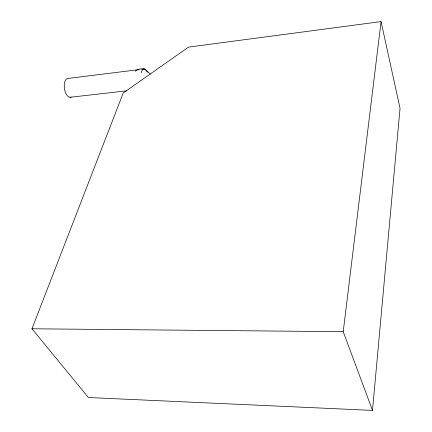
<?xml version="1.0" encoding="UTF-8"?>
<svg xmlns="http://www.w3.org/2000/svg" width="432" height="432" viewBox="0 0 432 432"><rect width="100%" height="100%" fill="white"/><g stroke="black" fill="none" stroke-linecap="round" stroke-linejoin="round"><path stroke-width="0.65" d="M372.497 410.4L400.037 108.356L381.073 21.6L188.498 47.12L123.206 93.02L31.963 328.784L88.393 397.521L372.497 410.4L343.213 331.69L381.073 21.6M139.05 69.611L68.38 78.397A9.531 4.752 82 0 0 64.433 88.673A9.531 4.752 82 0 0 71.161 97.065M141.718 69.282L144.385 68.947M69.946 97.303L126.608 90.833M31.963 328.784L343.213 331.69M146.772 70.94L150.293 74.002M135.189 71.237A9.801 8.116 -49.7 0 1 147.739 72.22M141.188 72.841A9.914 4.147 83 0 1 147.269 71.636"/></g></svg>
